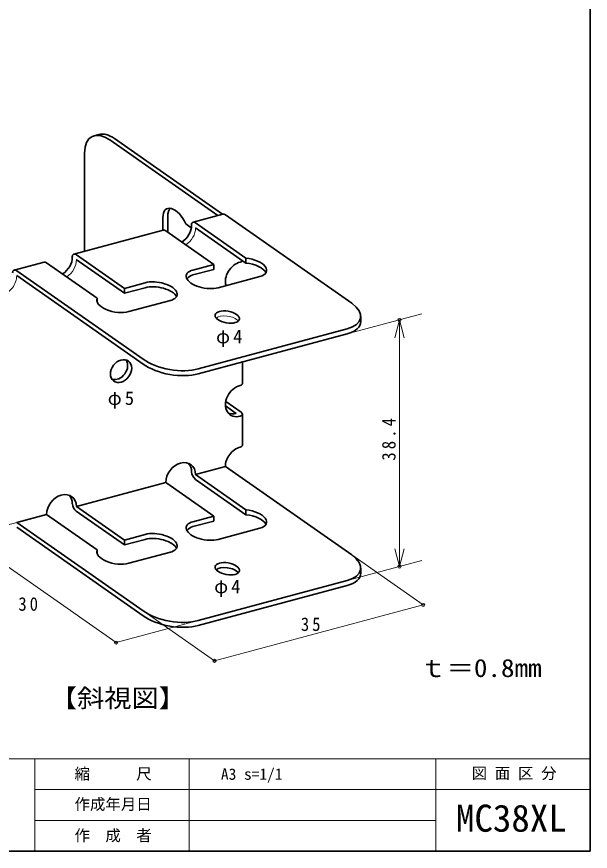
# Model space of a CAD drawing. Units: millimetres on the paper. Extents: x -195 to 195, y -138 to 138.
# Drawn here: x 101.8 to 194.8, y -137.5 to -2.2 of the extents above; entities that cross this region are included whole.
import ezdxf
from ezdxf.enums import TextEntityAlignment as Align

# ---------------------------------------------------------------- set-up
doc = ezdxf.new("R2010")
doc.units = ezdxf.units.MM
doc.header["$PDMODE"] = 32
doc.header["$PDSIZE"] = 0.5
for name, color, linetype, lineweight in [('0-0', 4, 'Continuous', 18), ('0-2_本体', 7, 'Continuous', 35), ('F-0_図面枠', 4, 'Continuous', 18)]:
    doc.layers.add(name, color=color, linetype=linetype, lineweight=lineweight)
doc.layers.add('F-2_文字1', color=7, linetype='Continuous')
doc.layers.add('F-3_文字2', color=7, linetype='Continuous')
doc.styles.add('ＭＳ ゴシック', font='')
doc.styles.get('ＭＳ ゴシック').set_extended_font_data('MS Gothic')

msp = doc.modelspace()

# ---------------------------------------------------------------- linework, layer by layer
at = {"layer": '0-0'}
for p, q in [((155.378, -53.62), (167.469, -50.38)), ((163.839, -51.353), (163.062, -54.251)), ((163.839, -51.353), (163.839, -89.353)), ((163.839, -51.353), (164.615, -54.251)), ((163.839, -51.353), (163.839, -91.353)), ((163.839, -91.353), (163.062, -88.455)), ((163.839, -91.353), (164.615, -88.455)), ((155.378, -93.62), (167.469, -90.38)), ((156.112, -89.458), (167.681, -97.558)), ((122.304, -98.517), (133.873, -106.617)), ((133.873, -106.617), (167.681, -97.558)), ((131.23, -100.09), (117.917, -103.657))]:
    msp.add_line(p, q, dxfattribs=at)
msp.add_lwpolyline([(101.826, -84.177), (93.343, -86.45), (117.917, -103.657)], dxfattribs=at)
for p in [(163.839, -51.353), (163.839, -91.353), (167.681, -97.558), (117.917, -103.657), (133.873, -106.617)]:
    msp.add_point(p, dxfattribs=at)
at = {"layer": '0-2_本体'}
for p, q in [((114.386, -21.495), (115.158, -21.288)), ((114.386, -21.495), (115.158, -21.288)), ((134.415, -34.428), (116.914, -22.173)), ((135.188, -34.221), (117.664, -21.95)), ((135.188, -34.221), (117.664, -21.95)), ((112.818, -40.215), (112.818, -24.305)), ((112.818, -40.215), (112.818, -24.305)), ((125.515, -36.813), (125.515, -34.696)), ((126.288, -37.126), (126.288, -34.489)), ((126.288, -37.126), (126.288, -34.489)), ((130.399, -35.504), (135.229, -34.21)), ((130.399, -35.504), (135.229, -34.21)), ((135.633, -34.318), (156.112, -48.658)), ((135.633, -34.318), (156.112, -48.658)), ((129.211, -35.784), (130.113, -36.415)), ((129.211, -35.784), (130.113, -36.415)), ((138.972, -42.132), (130.792, -36.405)), ((138.972, -42.132), (130.792, -36.405)), ((130.803, -35.613), (138.972, -41.332)), ((111.089, -40.678), (125.569, -36.798)), ((111.089, -40.678), (125.569, -36.798)), ((125.974, -36.907), (133.756, -42.356)), ((125.974, -36.907), (133.756, -42.356)), ((119.275, -47.036), (111.482, -41.579)), ((119.275, -47.036), (111.482, -41.579)), ((111.493, -40.787), (119.275, -46.236)), ((138.972, -41.332), (138.972, -42.132)), ((101.421, -43.269), (106.259, -41.972)), ((101.421, -43.269), (106.259, -41.972)), ((130.375, -43.262), (133.756, -42.356)), ((130.375, -44.062), (133.756, -43.156)), ((130.375, -44.062), (133.756, -43.156)), ((133.756, -42.356), (133.756, -43.156)), ((133.756, -42.356), (133.756, -43.156)), ((101.826, -43.377), (122.304, -57.717)), ((101.826, -44.177), (122.304, -58.517)), ((101.826, -44.177), (122.304, -58.517)), ((141.232, -44.318), (134.471, -46.129)), ((141.232, -44.318), (134.471, -46.129)), ((119.275, -46.236), (122.648, -45.332)), ((119.275, -47.036), (122.648, -46.132)), ((119.275, -47.036), (122.648, -46.132)), ((119.275, -46.236), (119.275, -47.036)), ((126.743, -48.2), (119.982, -50.012)), ((126.743, -48.2), (119.982, -50.012)), ((157.558, -50.8), (157.558, -51.6)), ((157.558, -50.8), (157.558, -51.6)), ((131.23, -59.29), (155.378, -52.82)), ((131.23, -60.09), (155.378, -53.62)), ((131.23, -60.09), (155.378, -53.62)), ((138.397, -58.17), (138.397, -61.649)), ((138.397, -58.17), (138.397, -61.649)), ((135.684, -64.568), (138.165, -66.306)), ((135.684, -64.568), (138.165, -66.306)), ((135.64, -65.286), (137.393, -66.513)), ((138.397, -66.649), (138.397, -71.649)), ((138.397, -66.649), (138.397, -71.649)), ((135.633, -75.118), (130.803, -76.413)), ((135.633, -75.118), (130.803, -76.413)), ((135.633, -75.118), (156.112, -89.458)), ((135.633, -75.118), (156.112, -89.458)), ((130.803, -76.413), (138.972, -82.132)), ((125.974, -77.707), (111.493, -81.587)), ((125.974, -77.707), (111.493, -81.587)), ((138.972, -82.932), (130.792, -77.205)), ((138.972, -82.932), (130.792, -77.205)), ((119.275, -87.836), (111.482, -82.379)), ((119.275, -87.836), (111.482, -82.379)), ((111.493, -81.587), (119.275, -87.036)), ((138.972, -82.132), (138.972, -82.932)), ((106.664, -82.881), (101.826, -84.177)), ((106.664, -82.881), (101.826, -84.177)), ((130.375, -84.062), (133.756, -83.156)), ((133.756, -83.156), (133.756, -83.956)), ((133.756, -83.156), (133.756, -83.956)), ((101.826, -84.177), (122.304, -98.517)), ((101.826, -84.977), (122.304, -99.317)), ((101.826, -84.977), (122.304, -99.317)), ((130.375, -84.862), (133.756, -83.956)), ((130.375, -84.862), (133.756, -83.956)), ((141.232, -85.118), (134.471, -86.929)), ((141.232, -85.118), (134.471, -86.929)), ((119.275, -87.036), (122.648, -86.132)), ((119.275, -87.836), (122.648, -86.932)), ((119.275, -87.836), (122.648, -86.932)), ((119.275, -87.036), (119.275, -87.836)), ((126.743, -89), (119.982, -90.812)), ((126.743, -89), (119.982, -90.812)), ((157.558, -91.6), (157.558, -92.4)), ((157.558, -91.6), (157.558, -92.4)), ((131.23, -100.09), (155.378, -93.62)), ((131.23, -100.89), (155.378, -94.42)), ((131.23, -100.89), (155.378, -94.42))]:
    msp.add_line(p, q, dxfattribs=at)
at = {"layer": '0-2_本体', "color": 4, "lineweight": 18}
for p, q in [((134.415, -34.428), (116.914, -22.173)), ((125.515, -36.813), (125.515, -34.696)), ((130.803, -35.613), (138.972, -41.332)), ((138.972, -41.332), (138.972, -42.132)), ((130.375, -43.262), (133.756, -42.356)), ((101.826, -43.377), (122.304, -57.717)), ((119.275, -46.236), (119.275, -47.036)), ((131.23, -59.29), (155.378, -52.82)), ((135.64, -65.286), (137.393, -66.513)), ((130.803, -76.413), (138.972, -82.132)), ((138.972, -82.132), (138.972, -82.932)), ((130.375, -84.062), (133.756, -83.156)), ((101.826, -84.177), (122.304, -98.517)), ((119.275, -87.036), (119.275, -87.836)), ((131.23, -100.09), (155.378, -93.62))]:
    msp.add_line(p, q, dxfattribs=at)
for points in [[(111.493, -40.787), (119.275, -46.236), (122.648, -45.332)], [(111.493, -81.587), (119.275, -87.036), (122.648, -86.132)]]:
    msp.add_lwpolyline(points, dxfattribs=at)
at = {"layer": '0-2_本体'}
for points in [[(106.664, -42.081), (114.872, -47.829), (114.872, -48.497)], [(106.664, -42.081), (114.872, -47.829), (114.872, -48.497)], [(125.974, -77.707), (126.145, -77.827), (133.756, -83.156)], [(125.974, -77.707), (126.145, -77.827), (133.756, -83.156)], [(106.664, -82.881), (114.872, -88.629), (114.872, -89.297)], [(106.664, -82.881), (114.872, -88.629), (114.872, -89.297)]]:
    msp.add_lwpolyline(points, dxfattribs=at)
for centre, major_axis, ratio, start_param, end_param in [((116.914, -27.173), (-2.884, 5.54), 0.525, 5.5020269, 7.0643437), ((116.914, -27.173), (-2.884, 5.54), 0.525, 5.5020269, 7.0643437), ((117.686, -26.966), (-2.884, 5.54), 0.525, 5.5074841, 6.1672018), ((117.686, -26.966), (-2.884, 5.54), 0.525, 5.5074841, 6.1672018), ((127.563, -36.13), (-1.442, 2.77), 0.525, 4.5662252, 7.0813027), ((127.563, -36.13), (-1.442, 2.77), 0.525, 4.5662252, 7.0813027), ((128.335, -35.923), (-1.442, 2.77), 0.525, 0.126294, 0.7981174), ((128.335, -35.923), (-1.442, 2.77), 0.525, 0.126294, 0.7981174), ((135.633, -35.118), (-0.461, 0.886), 0.525, 5.5020269, 6.1672171), ((135.633, -35.118), (-0.461, 0.886), 0.525, 5.5020269, 6.1672171), ((127.722, -36.604), (1.707, 2.224), 0.775, 4.2835626, 5.5027621), ((127.722, -36.604), (1.707, 2.224), 0.775, 4.2835626, 5.5027621), ((130.803, -36.413), (-0.461, 0.886), 0.525, 5.485068, 7.0643437), ((130.803, -36.413), (-0.461, 0.886), 0.525, 5.485068, 7.0643437), ((125.974, -37.707), (-0.461, 0.886), 0.525, 5.485068, 6.1672171), ((125.974, -37.707), (-0.461, 0.886), 0.525, 5.485068, 6.1672171), ((106.664, -42.881), (-0.461, 0.886), 0.525, 5.5020269, 6.1673169), ((106.664, -42.881), (-0.461, 0.886), 0.525, 5.5020269, 6.1673169), ((108.412, -41.778), (1.707, 2.224), 0.775, 4.2835626, 5.5027621), ((108.412, -41.778), (1.707, 2.224), 0.775, 4.2835626, 5.5027621), ((111.493, -41.587), (-0.461, 0.886), 0.525, 5.485068, 7.0643437), ((111.493, -41.587), (-0.461, 0.886), 0.525, 5.485068, 7.0643437), ((137.393, -41.513), (-1.001, 0.176), 0.475, 2.3654286, 3.0727896), ((137.393, -41.513), (-1.001, 0.176), 0.475, 2.3654286, 3.0727896), ((139.184, -42.884), (-3.127, 0.551), 0.475, 2.3654286, 4.863648), ((101.826, -44.177), (-0.461, 0.886), 0.525, 5.485068, 7.0643437), ((101.826, -44.177), (-0.461, 0.886), 0.525, 5.485068, 7.0643437), ((132.423, -44.695), (-3.127, 0.551), 0.475, 5.5070212, 8.6486139), ((132.423, -44.695), (-3.127, 0.551), 0.475, 5.5070212, 8.6486139), ((138.048, -44.471), (1.699, 2.214), 0.775, 0.7804232, 2.6447323), ((139.184, -43.684), (-3.127, 0.551), 0.475, 3.4903578, 4.863648), ((139.184, -43.684), (-3.127, 0.551), 0.475, 3.4903578, 4.863648), ((132.423, -45.495), (-3.127, 0.551), 0.475, 6.0631405, 6.1015407), ((132.423, -45.495), (-3.127, 0.551), 0.475, 6.0631405, 6.1015407), ((132.423, -45.495), (-3.127, 0.551), 0.475, 5.5070212, 6.0631405), ((132.423, -45.495), (-3.127, 0.551), 0.475, 5.5070212, 6.0631405), ((124.695, -46.766), (-3.127, 0.551), 0.475, 2.3284923, 5.5070212), ((124.695, -47.566), (-3.127, 0.551), 0.475, 3.4903578, 5.5070212), ((117.934, -48.578), (-3.127, 0.551), 0.475, 6.1460477, 8.6486139), ((151.282, -49.952), (-6.254, 1.103), 0.475, 2.3654286, 3.9177568), ((151.282, -49.952), (-6.254, 1.103), 0.475, 2.3654286, 3.9177568), ((151.282, -50.752), (-6.254, 1.103), 0.475, 2.3654286, 3.2259487), ((151.282, -50.752), (-6.254, 1.103), 0.475, 2.3654286, 3.2259487), ((118.074, -59.189), (1.218, 1.587), 0.775, 3.4363338, 6.0560928), ((127.134, -56.422), (-6.254, 1.103), 0.475, 0.7761641, 2.3654286), ((127.134, -57.222), (-6.254, 1.103), 0.475, 0.7761641, 2.3654286), ((138.048, -64.471), (1.699, 2.214), 0.775, 0.7804232, 3.9220159), ((137.393, -61.513), (-1.001, 0.176), 0.475, 2.3654286, 3.2259336), ((137.393, -61.513), (-1.001, 0.176), 0.475, 2.3654286, 3.2259336), ((137.393, -64.013), (1.699, 2.214), 0.775, 3.3613371, 3.9220159), ((137.393, -66.513), (-1.001, 0.176), 0.475, 2.3654286, 3.9177568), ((137.393, -66.513), (-1.001, 0.176), 0.475, 2.3654286, 3.9177568), ((137.393, -71.513), (-1.001, 0.176), 0.475, 2.3654286, 3.2243723), ((137.393, -71.513), (-1.001, 0.176), 0.475, 2.3654286, 3.2243723), ((138.048, -74.471), (1.699, 2.214), 0.775, 0.7804232, 2.3611694), ((128.389, -77.06), (1.699, 2.214), 0.775, 5.5027621, 8.6443547), ((127.733, -76.601), (1.699, 2.214), 0.775, 5.4933239, 6.1310895), ((127.733, -76.601), (1.699, 2.214), 0.775, 5.4933239, 6.1310895), ((130.803, -76.413), (-0.461, 0.886), 0.525, 0.8105127, 2.3604342), ((130.803, -76.413), (-0.461, 0.886), 0.525, 0.8105127, 2.3604342), ((109.078, -82.234), (1.699, 2.214), 0.775, 5.5027621, 8.6443547), ((108.423, -81.775), (1.699, 2.214), 0.775, 5.4933239, 6.1310895), ((108.423, -81.775), (1.699, 2.214), 0.775, 5.4933239, 6.1310895), ((111.493, -81.587), (-0.461, 0.886), 0.525, 0.8105127, 2.3604342), ((111.493, -81.587), (-0.461, 0.886), 0.525, 0.8105127, 2.3604342), ((139.184, -83.684), (-3.127, 0.551), 0.475, 2.3654286, 4.863648), ((139.184, -84.484), (-3.127, 0.551), 0.475, 3.4903578, 4.863648), ((139.184, -84.484), (-3.127, 0.551), 0.475, 3.4903578, 4.863648), ((132.423, -85.495), (-3.127, 0.551), 0.475, 5.5070212, 8.6486139), ((132.423, -85.495), (-3.127, 0.551), 0.475, 5.5070212, 8.6486139), ((132.423, -86.295), (-3.127, 0.551), 0.475, 5.5070212, 6.0631405), ((132.423, -86.295), (-3.127, 0.551), 0.475, 5.5070212, 6.0631405), ((124.695, -87.566), (-3.127, 0.551), 0.475, 2.3284923, 5.5070212), ((132.423, -86.295), (-3.127, 0.551), 0.475, 6.0631405, 6.1015407), ((132.423, -86.295), (-3.127, 0.551), 0.475, 6.0631405, 6.1015407), ((124.695, -88.366), (-3.127, 0.551), 0.475, 3.4903578, 5.5070212), ((124.695, -88.366), (-3.127, 0.551), 0.475, 3.4903578, 5.5070212), ((117.934, -89.378), (-3.127, 0.551), 0.475, 6.1460477, 8.6486139), ((117.934, -89.378), (-3.127, 0.551), 0.475, 6.1460477, 8.6486139), ((151.282, -90.752), (-6.254, 1.103), 0.475, 2.3654286, 3.9177568), ((151.282, -90.752), (-6.254, 1.103), 0.475, 2.3654286, 3.9177568), ((135.936, -92.492), (-1.97, 0.347), 0.475, 3.6543136, 5.9375849), ((151.282, -91.552), (-6.254, 1.103), 0.475, 2.3654286, 3.2259487), ((151.282, -91.552), (-6.254, 1.103), 0.475, 2.3654286, 3.2259487), ((127.134, -97.222), (-6.254, 1.103), 0.475, 0.7761641, 2.3654286), ((127.134, -98.022), (-6.254, 1.103), 0.475, 0.7761641, 2.3654286), ((127.134, -98.022), (-6.254, 1.103), 0.475, 0.7761641, 2.3654286)]:
    msp.add_ellipse(centre, major_axis=major_axis, ratio=ratio, start_param=start_param, end_param=end_param, dxfattribs=at)
at = {"layer": '0-2_本体', "color": 4, "lineweight": 18}
for centre, major_axis, ratio, start_param, end_param in [((128.377, -37.063), (1.707, 2.224), 0.775, 4.2835626, 5.5027621), ((109.067, -42.237), (1.707, 2.224), 0.775, 4.2835626, 5.5027621), ((139.184, -42.884), (-3.127, 0.551), 0.475, 2.3654286, 4.863648), ((99.411, -44.824), (1.699, 2.214), 0.775, 3.9220159, 5.5027621), ((124.695, -46.766), (-3.127, 0.551), 0.475, 2.3284923, 5.5070212), ((135.936, -51.692), (-1.97, 0.347), 0.475, 3.6543136, 5.9375849), ((118.074, -59.189), (1.218, 1.587), 0.775, 3.4363338, 6.0560928), ((127.134, -56.422), (-6.254, 1.103), 0.475, 0.7761641, 2.3654286), ((137.393, -64.013), (1.699, 2.214), 0.775, 3.3613371, 3.9220159), ((139.184, -83.684), (-3.127, 0.551), 0.475, 2.3654286, 4.863648), ((124.695, -87.566), (-3.127, 0.551), 0.475, 2.3284923, 5.5070212), ((135.936, -92.492), (-1.97, 0.347), 0.475, 3.6543136, 5.9375849), ((127.134, -97.222), (-6.254, 1.103), 0.475, 0.7761641, 2.3654286)]:
    msp.add_ellipse(centre, major_axis=major_axis, ratio=ratio, start_param=start_param, end_param=end_param, dxfattribs=at)
at = {"layer": '0-2_本体'}
for centre, major_axis, ratio in [((135.936, -50.892), (-1.97, 0.347), 0.475), ((135.936, -50.892), (-1.97, 0.347), 0.475), ((118.729, -59.648), (1.218, 1.587), 0.775), ((135.936, -91.692), (-1.97, 0.347), 0.475), ((135.936, -91.692), (-1.97, 0.347), 0.475)]:
    msp.add_ellipse(centre, major_axis=major_axis, ratio=ratio, dxfattribs=at)
at = {"layer": 'F-0_図面枠', "color": 7, "lineweight": 35}
for p, q in [((194.75, -137.5), (194.75, 137.5)), ((194.75, -132.5), (194.75, -132.5))]:
    msp.add_line(p, q, dxfattribs=at)
at = {"layer": 'F-0_図面枠'}
for p, q in [((-194.75, -122.5), (194.75, -122.5)), ((104.75, -137.5), (104.75, -122.5)), ((129.75, -137.5), (129.75, -122.5)), ((169.75, -137.5), (169.75, -122.5)), ((104.75, -127.5), (194.75, -127.5)), ((104.75, -132.5), (169.75, -132.5))]:
    msp.add_line(p, q, dxfattribs=at)
at = {"layer": 'F-0_図面枠', "color": 7, "lineweight": 35}
msp.add_lwpolyline([(-194.75, 137.5), (-194.75, -137.5), (194.75, -137.5)], dxfattribs=at)

# ---------------------------------------------------------------- texts
at = {"layer": '0-0', "color": 7, "style": 'ＭＳ ゴシック', "width": 1.1}
for s, p in [('ｔ＝0.8mm', (167.091, -110.128)), ('【斜視図】', (107.213, -115.021))]:
    msp.add_text(s, height=2.933, dxfattribs=at).set_placement(p, align=Align.BOTTOM_LEFT)
at = {"layer": '0-0', "color": 7, "char_height": 2.199, "attachment_point": 7, "style": 'ＭＳ ゴシック'}
for s, insert in [('\\T1.22;φ4', (134.122, -55.746)), ('\\T1.22;φ5', (116.571, -65.729)), ('\\T1.22;φ4', (133.813, -96.255)), ('\\T1.36;\\W0.9;30', (102.098, -98.537)), ('\\T1.36;\\W0.9;35', (147.861, -101.817))]:
    msp.add_mtext(s, dxfattribs=dict(at, insert=insert))
at = {"layer": '0-0', "color": 7, "insert": (163.234, -74.17), "char_height": 2.199, "attachment_point": 7, "rotation": 90, "style": 'ＭＳ ゴシック'}
msp.add_mtext('\\T1.38;\\W0.9;38.4', dxfattribs=at)
at = {"layer": 'F-2_文字1', "style": 'ＭＳ ゴシック'}
for s, p in [('縮\u3000\u3000\u3000尺', (111.193, -126.398)), ('図 面 区 分', (175.538, -126.316)), ('作成年月日', (111.193, -131.325)), ('作\u3000成\u3000者', (111.193, -136.398))]:
    msp.add_text(s, height=1.833, dxfattribs=at).set_placement(p, align=Align.BOTTOM_LEFT)
at = {"layer": 'F-3_文字2', "style": 'ＭＳ ゴシック'}
for s, height, p in [('A3 s=1/1', 1.833, (134.91, -126.451)), ('MC38XL', 4.399, (172.982, -135.647))]:
    msp.add_text(s, height=height, dxfattribs=at).set_placement(p, align=Align.BOTTOM_LEFT)

doc.saveas('drawing.dxf')
